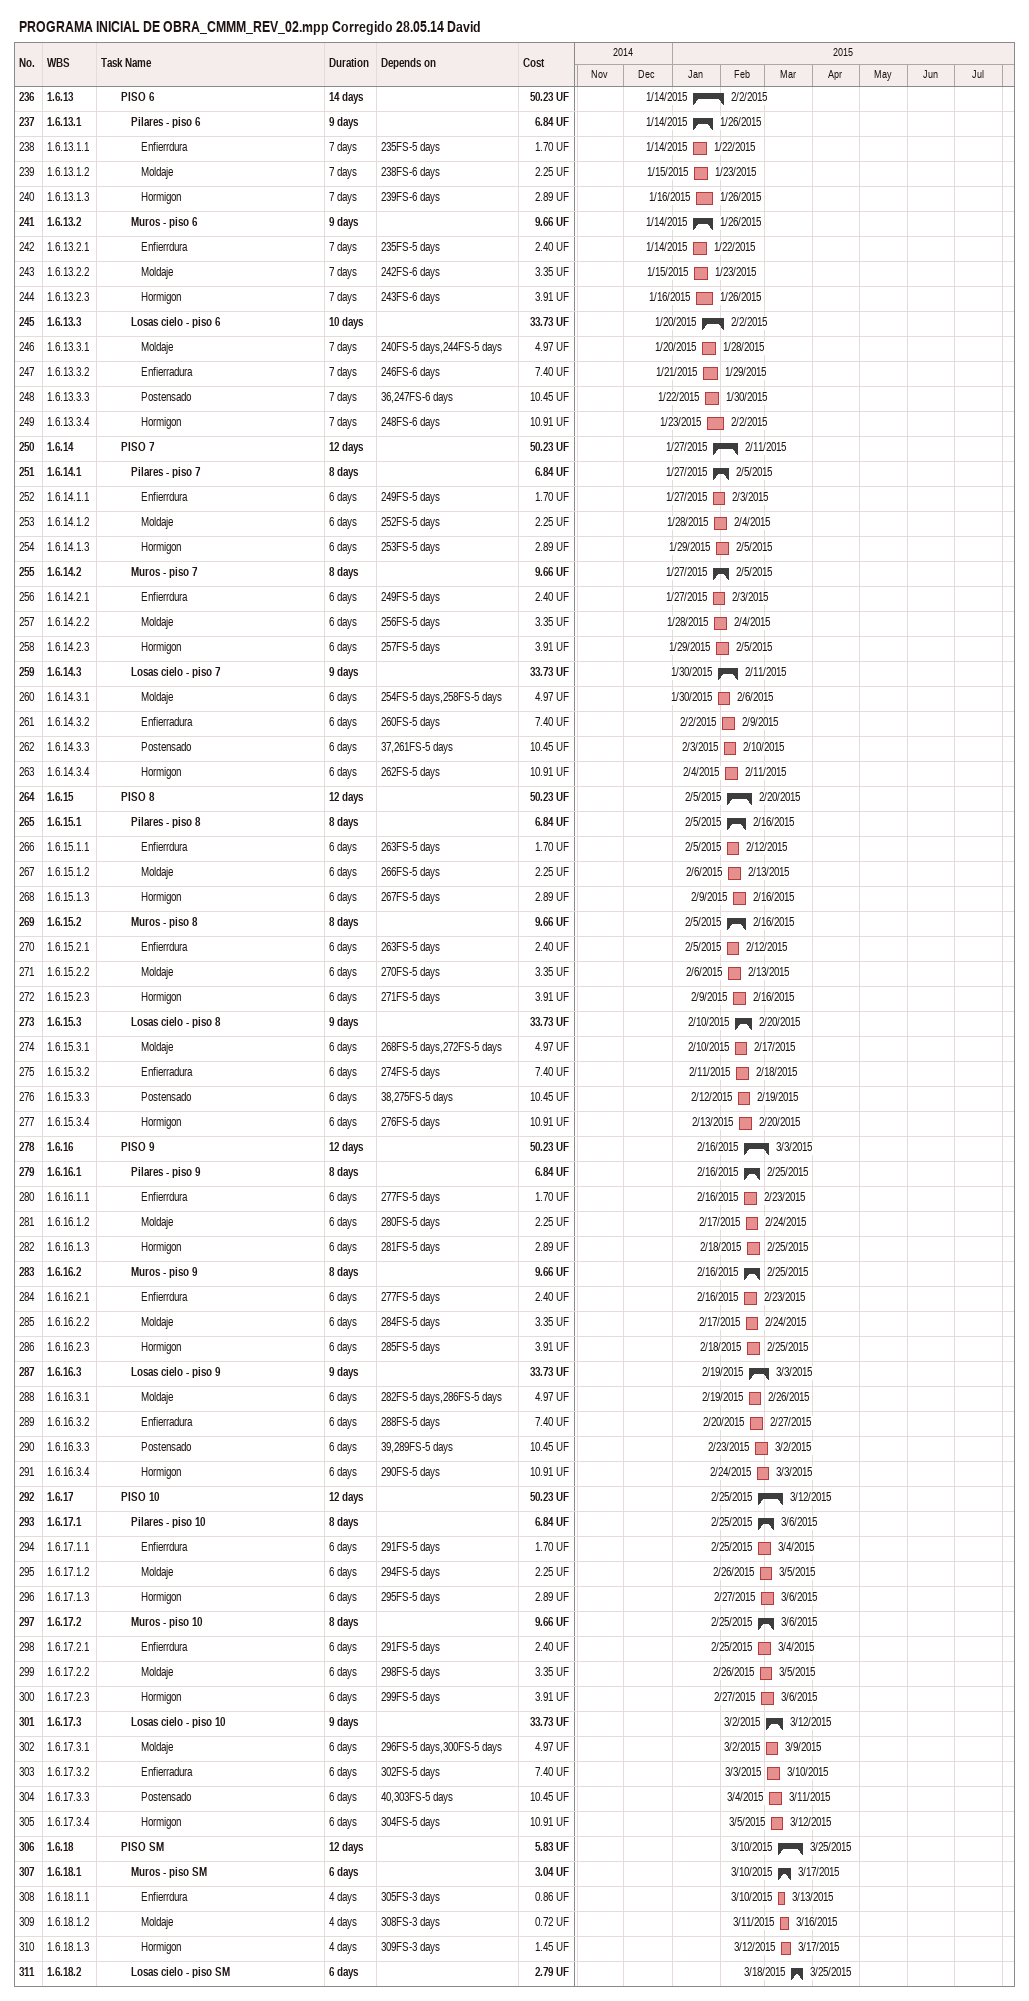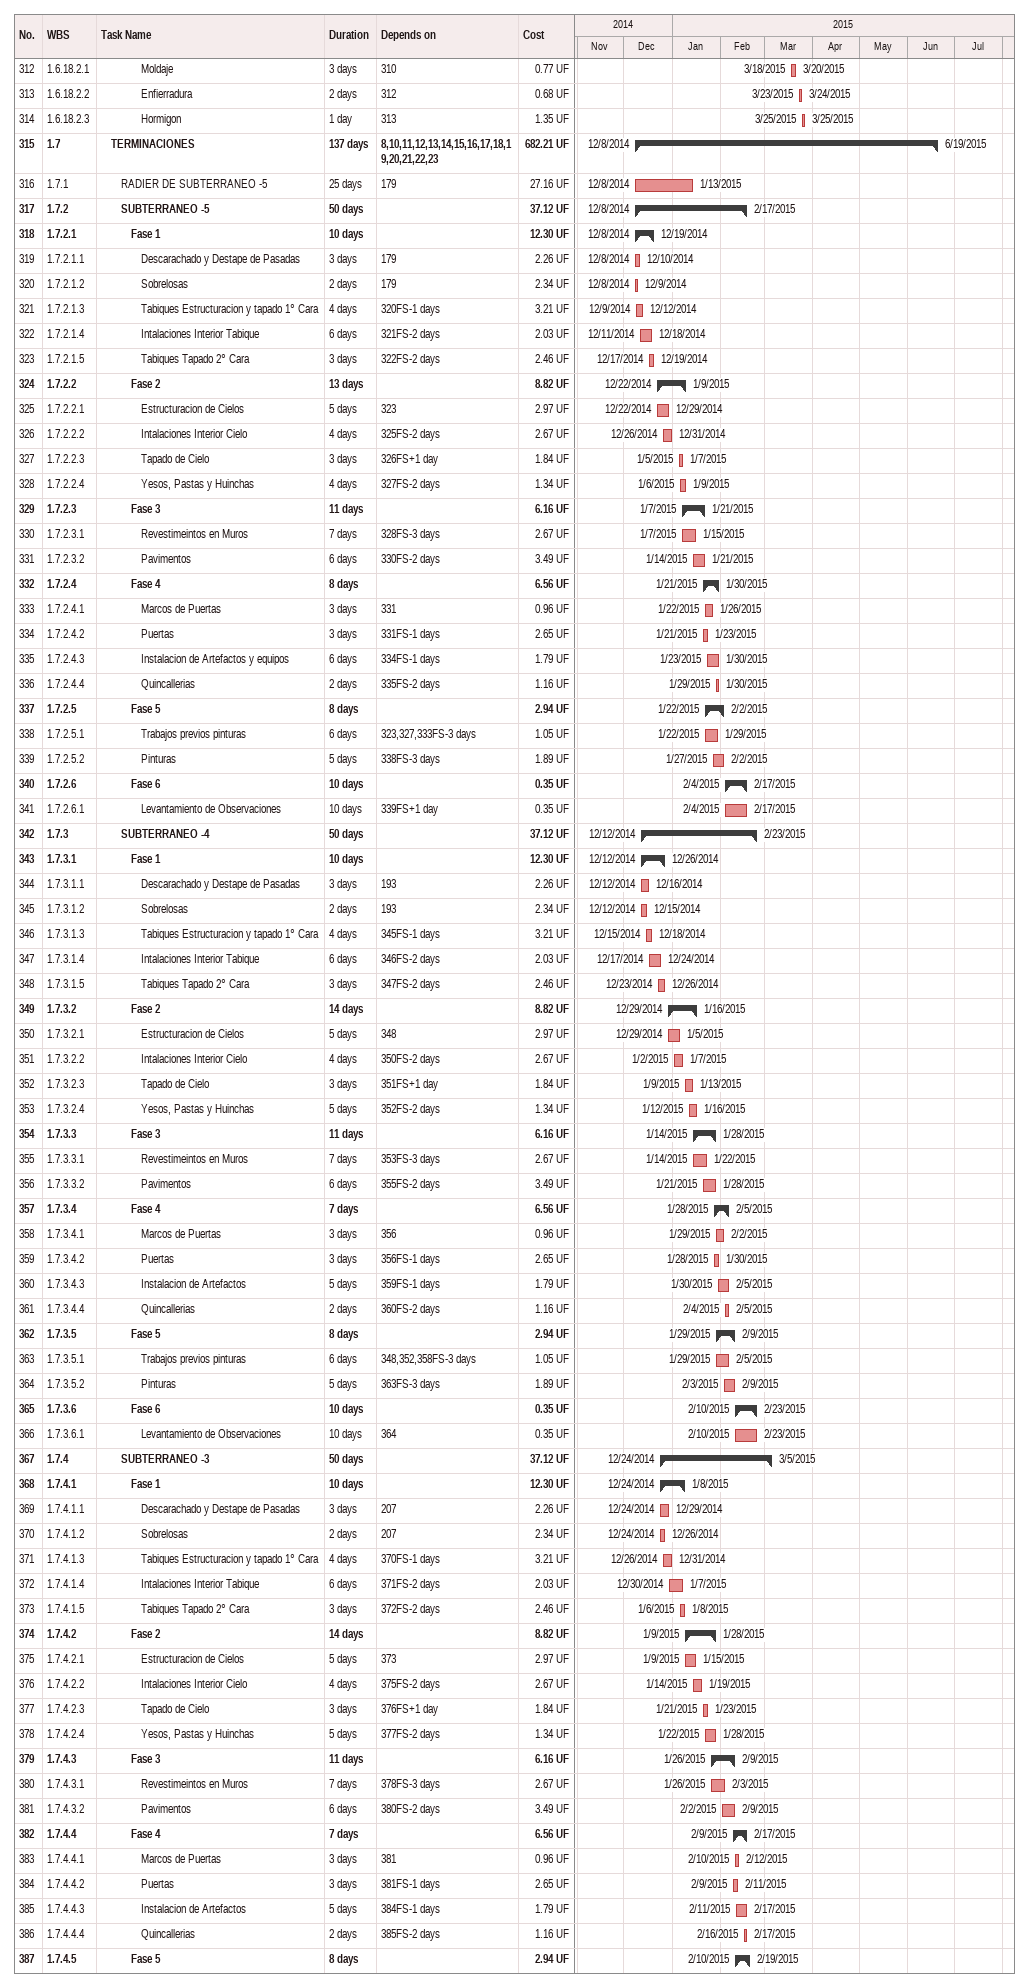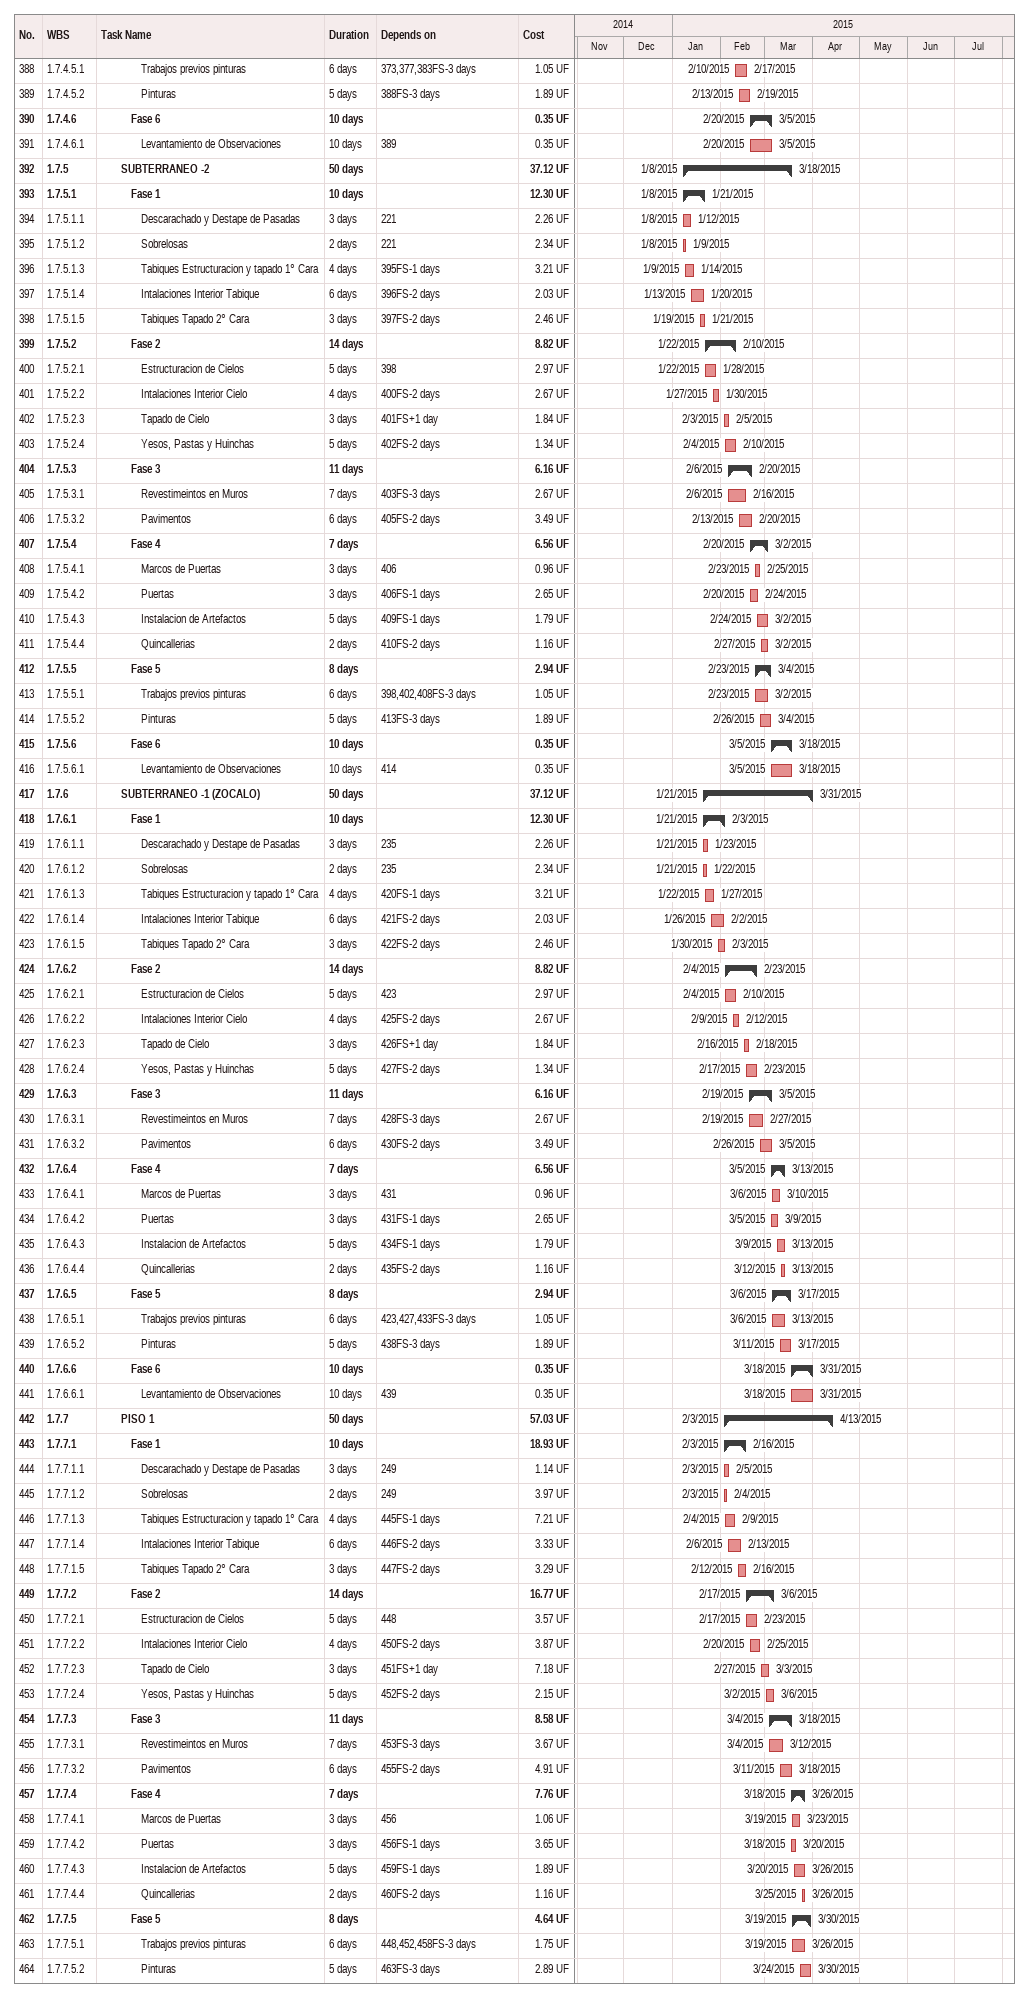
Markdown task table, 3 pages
PROGRAMA INICIAL DE OBRA_CMMM_REV_02.mpp Corregido 28.05.14 David

| ID | WBS | Task | Duration | Start | Finish | Predecessors | Cost (UF) |
|---|---|---|---|---|---|---|---|
| 236 | 1.6.13 | **PISO 6** | 14d | 2015-01-14 | 2015-02-02 |  | 50.23 |
| 237 | 1.6.13.1 | **Pilares - piso 6** | 9d | 2015-01-14 | 2015-01-26 |  | 6.84 |
| 238 | 1.6.13.1.1 | Enfierrdura | 7d | 2015-01-14 | 2015-01-22 | 235FS-5d | 1.70 |
| 239 | 1.6.13.1.2 | Moldaje | 7d | 2015-01-15 | 2015-01-23 | 238FS-6d | 2.25 |
| 240 | 1.6.13.1.3 | Hormigon | 7d | 2015-01-16 | 2015-01-26 | 239FS-6d | 2.89 |
| 241 | 1.6.13.2 | **Muros - piso 6** | 9d | 2015-01-14 | 2015-01-26 |  | 9.66 |
| 242 | 1.6.13.2.1 | Enfierrdura | 7d | 2015-01-14 | 2015-01-22 | 235FS-5d | 2.40 |
| 243 | 1.6.13.2.2 | Moldaje | 7d | 2015-01-15 | 2015-01-23 | 242FS-6d | 3.35 |
| 244 | 1.6.13.2.3 | Hormigon | 7d | 2015-01-16 | 2015-01-26 | 243FS-6d | 3.91 |
| 245 | 1.6.13.3 | **Losas cielo - piso 6** | 10d | 2015-01-20 | 2015-02-02 |  | 33.73 |
| 246 | 1.6.13.3.1 | Moldaje | 7d | 2015-01-20 | 2015-01-28 | 240FS-5d, 244FS-5d | 4.97 |
| 247 | 1.6.13.3.2 | Enfierradura | 7d | 2015-01-21 | 2015-01-29 | 246FS-6d | 7.40 |
| 248 | 1.6.13.3.3 | Postensado | 7d | 2015-01-22 | 2015-01-30 | 36, 247FS-6d | 10.45 |
| 249 | 1.6.13.3.4 | Hormigon | 7d | 2015-01-23 | 2015-02-02 | 248FS-6d | 10.91 |
| 250 | 1.6.14 | **PISO 7** | 12d | 2015-01-27 | 2015-02-11 |  | 50.23 |
| 251 | 1.6.14.1 | **Pilares - piso 7** | 8d | 2015-01-27 | 2015-02-05 |  | 6.84 |
| 252 | 1.6.14.1.1 | Enfierrdura | 6d | 2015-01-27 | 2015-02-03 | 249FS-5d | 1.70 |
| 253 | 1.6.14.1.2 | Moldaje | 6d | 2015-01-28 | 2015-02-04 | 252FS-5d | 2.25 |
| 254 | 1.6.14.1.3 | Hormigon | 6d | 2015-01-29 | 2015-02-05 | 253FS-5d | 2.89 |
| 255 | 1.6.14.2 | **Muros - piso 7** | 8d | 2015-01-27 | 2015-02-05 |  | 9.66 |
| 256 | 1.6.14.2.1 | Enfierrdura | 6d | 2015-01-27 | 2015-02-03 | 249FS-5d | 2.40 |
| 257 | 1.6.14.2.2 | Moldaje | 6d | 2015-01-28 | 2015-02-04 | 256FS-5d | 3.35 |
| 258 | 1.6.14.2.3 | Hormigon | 6d | 2015-01-29 | 2015-02-05 | 257FS-5d | 3.91 |
| 259 | 1.6.14.3 | **Losas cielo - piso 7** | 9d | 2015-01-30 | 2015-02-11 |  | 33.73 |
| 260 | 1.6.14.3.1 | Moldaje | 6d | 2015-01-30 | 2015-02-06 | 254FS-5d, 258FS-5d | 4.97 |
| 261 | 1.6.14.3.2 | Enfierradura | 6d | 2015-02-02 | 2015-02-09 | 260FS-5d | 7.40 |
| 262 | 1.6.14.3.3 | Postensado | 6d | 2015-02-03 | 2015-02-10 | 37, 261FS-5d | 10.45 |
| 263 | 1.6.14.3.4 | Hormigon | 6d | 2015-02-04 | 2015-02-11 | 262FS-5d | 10.91 |
| 264 | 1.6.15 | **PISO 8** | 12d | 2015-02-05 | 2015-02-20 |  | 50.23 |
| 265 | 1.6.15.1 | **Pilares - piso 8** | 8d | 2015-02-05 | 2015-02-16 |  | 6.84 |
| 266 | 1.6.15.1.1 | Enfierrdura | 6d | 2015-02-05 | 2015-02-12 | 263FS-5d | 1.70 |
| 267 | 1.6.15.1.2 | Moldaje | 6d | 2015-02-06 | 2015-02-13 | 266FS-5d | 2.25 |
| 268 | 1.6.15.1.3 | Hormigon | 6d | 2015-02-09 | 2015-02-16 | 267FS-5d | 2.89 |
| 269 | 1.6.15.2 | **Muros - piso 8** | 8d | 2015-02-05 | 2015-02-16 |  | 9.66 |
| 270 | 1.6.15.2.1 | Enfierrdura | 6d | 2015-02-05 | 2015-02-12 | 263FS-5d | 2.40 |
| 271 | 1.6.15.2.2 | Moldaje | 6d | 2015-02-06 | 2015-02-13 | 270FS-5d | 3.35 |
| 272 | 1.6.15.2.3 | Hormigon | 6d | 2015-02-09 | 2015-02-16 | 271FS-5d | 3.91 |
| 273 | 1.6.15.3 | **Losas cielo - piso 8** | 9d | 2015-02-10 | 2015-02-20 |  | 33.73 |
| 274 | 1.6.15.3.1 | Moldaje | 6d | 2015-02-10 | 2015-02-17 | 268FS-5d, 272FS-5d | 4.97 |
| 275 | 1.6.15.3.2 | Enfierradura | 6d | 2015-02-11 | 2015-02-18 | 274FS-5d | 7.40 |
| 276 | 1.6.15.3.3 | Postensado | 6d | 2015-02-12 | 2015-02-19 | 38, 275FS-5d | 10.45 |
| 277 | 1.6.15.3.4 | Hormigon | 6d | 2015-02-13 | 2015-02-20 | 276FS-5d | 10.91 |
| 278 | 1.6.16 | **PISO 9** | 12d | 2015-02-16 | 2015-03-03 |  | 50.23 |
| 279 | 1.6.16.1 | **Pilares - piso 9** | 8d | 2015-02-16 | 2015-02-25 |  | 6.84 |
| 280 | 1.6.16.1.1 | Enfierrdura | 6d | 2015-02-16 | 2015-02-23 | 277FS-5d | 1.70 |
| 281 | 1.6.16.1.2 | Moldaje | 6d | 2015-02-17 | 2015-02-24 | 280FS-5d | 2.25 |
| 282 | 1.6.16.1.3 | Hormigon | 6d | 2015-02-18 | 2015-02-25 | 281FS-5d | 2.89 |
| 283 | 1.6.16.2 | **Muros - piso 9** | 8d | 2015-02-16 | 2015-02-25 |  | 9.66 |
| 284 | 1.6.16.2.1 | Enfierrdura | 6d | 2015-02-16 | 2015-02-23 | 277FS-5d | 2.40 |
| 285 | 1.6.16.2.2 | Moldaje | 6d | 2015-02-17 | 2015-02-24 | 284FS-5d | 3.35 |
| 286 | 1.6.16.2.3 | Hormigon | 6d | 2015-02-18 | 2015-02-25 | 285FS-5d | 3.91 |
| 287 | 1.6.16.3 | **Losas cielo - piso 9** | 9d | 2015-02-19 | 2015-03-03 |  | 33.73 |
| 288 | 1.6.16.3.1 | Moldaje | 6d | 2015-02-19 | 2015-02-26 | 282FS-5d, 286FS-5d | 4.97 |
| 289 | 1.6.16.3.2 | Enfierradura | 6d | 2015-02-20 | 2015-02-27 | 288FS-5d | 7.40 |
| 290 | 1.6.16.3.3 | Postensado | 6d | 2015-02-23 | 2015-03-02 | 39, 289FS-5d | 10.45 |
| 291 | 1.6.16.3.4 | Hormigon | 6d | 2015-02-24 | 2015-03-03 | 290FS-5d | 10.91 |
| 292 | 1.6.17 | **PISO 10** | 12d | 2015-02-25 | 2015-03-12 |  | 50.23 |
| 293 | 1.6.17.1 | **Pilares - piso 10** | 8d | 2015-02-25 | 2015-03-06 |  | 6.84 |
| 294 | 1.6.17.1.1 | Enfierrdura | 6d | 2015-02-25 | 2015-03-04 | 291FS-5d | 1.70 |
| 295 | 1.6.17.1.2 | Moldaje | 6d | 2015-02-26 | 2015-03-05 | 294FS-5d | 2.25 |
| 296 | 1.6.17.1.3 | Hormigon | 6d | 2015-02-27 | 2015-03-06 | 295FS-5d | 2.89 |
| 297 | 1.6.17.2 | **Muros - piso 10** | 8d | 2015-02-25 | 2015-03-06 |  | 9.66 |
| 298 | 1.6.17.2.1 | Enfierrdura | 6d | 2015-02-25 | 2015-03-04 | 291FS-5d | 2.40 |
| 299 | 1.6.17.2.2 | Moldaje | 6d | 2015-02-26 | 2015-03-05 | 298FS-5d | 3.35 |
| 300 | 1.6.17.2.3 | Hormigon | 6d | 2015-02-27 | 2015-03-06 | 299FS-5d | 3.91 |
| 301 | 1.6.17.3 | **Losas cielo - piso 10** | 9d | 2015-03-02 | 2015-03-12 |  | 33.73 |
| 302 | 1.6.17.3.1 | Moldaje | 6d | 2015-03-02 | 2015-03-09 | 296FS-5d, 300FS-5d | 4.97 |
| 303 | 1.6.17.3.2 | Enfierradura | 6d | 2015-03-03 | 2015-03-10 | 302FS-5d | 7.40 |
| 304 | 1.6.17.3.3 | Postensado | 6d | 2015-03-04 | 2015-03-11 | 40, 303FS-5d | 10.45 |
| 305 | 1.6.17.3.4 | Hormigon | 6d | 2015-03-05 | 2015-03-12 | 304FS-5d | 10.91 |
| 306 | 1.6.18 | **PISO SM** | 12d | 2015-03-10 | 2015-03-25 |  | 5.83 |
| 307 | 1.6.18.1 | **Muros - piso SM** | 6d | 2015-03-10 | 2015-03-17 |  | 3.04 |
| 308 | 1.6.18.1.1 | Enfierrdura | 4d | 2015-03-10 | 2015-03-13 | 305FS-3d | 0.86 |
| 309 | 1.6.18.1.2 | Moldaje | 4d | 2015-03-11 | 2015-03-16 | 308FS-3d | 0.72 |
| 310 | 1.6.18.1.3 | Hormigon | 4d | 2015-03-12 | 2015-03-17 | 309FS-3d | 1.45 |
| 311 | 1.6.18.2 | **Losas cielo - piso SM** | 6d | 2015-03-18 | 2015-03-25 |  | 2.79 |
| 312 | 1.6.18.2.1 | Moldaje | 3d | 2015-03-18 | 2015-03-20 | 310 | 0.77 |
| 313 | 1.6.18.2.2 | Enfierradura | 2d | 2015-03-23 | 2015-03-24 | 312 | 0.68 |
| 314 | 1.6.18.2.3 | Hormigon | 1d | 2015-03-25 | 2015-03-25 | 313 | 1.35 |
| 315 | 1.7 | **TERMINACIONES** | 137d | 2014-12-08 | 2015-06-19 | 8, 10, 11, 12, 13, 14, 15, 16, 17, 18, 19, 20, 21, 22, 23 | 682.21 |
| 316 | 1.7.1 | RADIER DE SUBTERRANEO -5 | 25d | 2014-12-08 | 2015-01-13 | 179 | 27.16 |
| 317 | 1.7.2 | **SUBTERRANEO -5** | 50d | 2014-12-08 | 2015-02-17 |  | 37.12 |
| 318 | 1.7.2.1 | **Fase 1** | 10d | 2014-12-08 | 2014-12-19 |  | 12.30 |
| 319 | 1.7.2.1.1 | Descarachado y Destape de Pasadas | 3d | 2014-12-08 | 2014-12-10 | 179 | 2.26 |
| 320 | 1.7.2.1.2 | Sobrelosas | 2d | 2014-12-08 | 2014-12-09 | 179 | 2.34 |
| 321 | 1.7.2.1.3 | Tabiques Estructuracion y tapado 1° Cara | 4d | 2014-12-09 | 2014-12-12 | 320FS-1d | 3.21 |
| 322 | 1.7.2.1.4 | Intalaciones Interior Tabique | 6d | 2014-12-11 | 2014-12-18 | 321FS-2d | 2.03 |
| 323 | 1.7.2.1.5 | Tabiques Tapado 2° Cara | 3d | 2014-12-17 | 2014-12-19 | 322FS-2d | 2.46 |
| 324 | 1.7.2.2 | **Fase 2** | 13d | 2014-12-22 | 2015-01-09 |  | 8.82 |
| 325 | 1.7.2.2.1 | Estructuracion de Cielos | 5d | 2014-12-22 | 2014-12-29 | 323 | 2.97 |
| 326 | 1.7.2.2.2 | Intalaciones Interior Cielo | 4d | 2014-12-26 | 2014-12-31 | 325FS-2d | 2.67 |
| 327 | 1.7.2.2.3 | Tapado de Cielo | 3d | 2015-01-05 | 2015-01-07 | 326FS+1d | 1.84 |
| 328 | 1.7.2.2.4 | Yesos, Pastas y Huinchas | 4d | 2015-01-06 | 2015-01-09 | 327FS-2d | 1.34 |
| 329 | 1.7.2.3 | **Fase 3** | 11d | 2015-01-07 | 2015-01-21 |  | 6.16 |
| 330 | 1.7.2.3.1 | Revestimeintos en Muros | 7d | 2015-01-07 | 2015-01-15 | 328FS-3d | 2.67 |
| 331 | 1.7.2.3.2 | Pavimentos | 6d | 2015-01-14 | 2015-01-21 | 330FS-2d | 3.49 |
| 332 | 1.7.2.4 | **Fase 4** | 8d | 2015-01-21 | 2015-01-30 |  | 6.56 |
| 333 | 1.7.2.4.1 | Marcos de Puertas | 3d | 2015-01-22 | 2015-01-26 | 331 | 0.96 |
| 334 | 1.7.2.4.2 | Puertas | 3d | 2015-01-21 | 2015-01-23 | 331FS-1d | 2.65 |
| 335 | 1.7.2.4.3 | Instalacion de Artefactos y equipos | 6d | 2015-01-23 | 2015-01-30 | 334FS-1d | 1.79 |
| 336 | 1.7.2.4.4 | Quincallerias | 2d | 2015-01-29 | 2015-01-30 | 335FS-2d | 1.16 |
| 337 | 1.7.2.5 | **Fase 5** | 8d | 2015-01-22 | 2015-02-02 |  | 2.94 |
| 338 | 1.7.2.5.1 | Trabajos previos pinturas | 6d | 2015-01-22 | 2015-01-29 | 323, 327, 333FS-3d | 1.05 |
| 339 | 1.7.2.5.2 | Pinturas | 5d | 2015-01-27 | 2015-02-02 | 338FS-3d | 1.89 |
| 340 | 1.7.2.6 | **Fase 6** | 10d | 2015-02-04 | 2015-02-17 |  | 0.35 |
| 341 | 1.7.2.6.1 | Levantamiento de Observaciones | 10d | 2015-02-04 | 2015-02-17 | 339FS+1d | 0.35 |
| 342 | 1.7.3 | **SUBTERRANEO -4** | 50d | 2014-12-12 | 2015-02-23 |  | 37.12 |
| 343 | 1.7.3.1 | **Fase 1** | 10d | 2014-12-12 | 2014-12-26 |  | 12.30 |
| 344 | 1.7.3.1.1 | Descarachado y Destape de Pasadas | 3d | 2014-12-12 | 2014-12-16 | 193 | 2.26 |
| 345 | 1.7.3.1.2 | Sobrelosas | 2d | 2014-12-12 | 2014-12-15 | 193 | 2.34 |
| 346 | 1.7.3.1.3 | Tabiques Estructuracion y tapado 1° Cara | 4d | 2014-12-15 | 2014-12-18 | 345FS-1d | 3.21 |
| 347 | 1.7.3.1.4 | Intalaciones Interior Tabique | 6d | 2014-12-17 | 2014-12-24 | 346FS-2d | 2.03 |
| 348 | 1.7.3.1.5 | Tabiques Tapado 2° Cara | 3d | 2014-12-23 | 2014-12-26 | 347FS-2d | 2.46 |
| 349 | 1.7.3.2 | **Fase 2** | 14d | 2014-12-29 | 2015-01-16 |  | 8.82 |
| 350 | 1.7.3.2.1 | Estructuracion de Cielos | 5d | 2014-12-29 | 2015-01-05 | 348 | 2.97 |
| 351 | 1.7.3.2.2 | Intalaciones Interior Cielo | 4d | 2015-01-02 | 2015-01-07 | 350FS-2d | 2.67 |
| 352 | 1.7.3.2.3 | Tapado de Cielo | 3d | 2015-01-09 | 2015-01-13 | 351FS+1d | 1.84 |
| 353 | 1.7.3.2.4 | Yesos, Pastas y Huinchas | 5d | 2015-01-12 | 2015-01-16 | 352FS-2d | 1.34 |
| 354 | 1.7.3.3 | **Fase 3** | 11d | 2015-01-14 | 2015-01-28 |  | 6.16 |
| 355 | 1.7.3.3.1 | Revestimeintos en Muros | 7d | 2015-01-14 | 2015-01-22 | 353FS-3d | 2.67 |
| 356 | 1.7.3.3.2 | Pavimentos | 6d | 2015-01-21 | 2015-01-28 | 355FS-2d | 3.49 |
| 357 | 1.7.3.4 | **Fase 4** | 7d | 2015-01-28 | 2015-02-05 |  | 6.56 |
| 358 | 1.7.3.4.1 | Marcos de Puertas | 3d | 2015-01-29 | 2015-02-02 | 356 | 0.96 |
| 359 | 1.7.3.4.2 | Puertas | 3d | 2015-01-28 | 2015-01-30 | 356FS-1d | 2.65 |
| 360 | 1.7.3.4.3 | Instalacion de Artefactos | 5d | 2015-01-30 | 2015-02-05 | 359FS-1d | 1.79 |
| 361 | 1.7.3.4.4 | Quincallerias | 2d | 2015-02-04 | 2015-02-05 | 360FS-2d | 1.16 |
| 362 | 1.7.3.5 | **Fase 5** | 8d | 2015-01-29 | 2015-02-09 |  | 2.94 |
| 363 | 1.7.3.5.1 | Trabajos previos pinturas | 6d | 2015-01-29 | 2015-02-05 | 348, 352, 358FS-3d | 1.05 |
| 364 | 1.7.3.5.2 | Pinturas | 5d | 2015-02-03 | 2015-02-09 | 363FS-3d | 1.89 |
| 365 | 1.7.3.6 | **Fase 6** | 10d | 2015-02-10 | 2015-02-23 |  | 0.35 |
| 366 | 1.7.3.6.1 | Levantamiento de Observaciones | 10d | 2015-02-10 | 2015-02-23 | 364 | 0.35 |
| 367 | 1.7.4 | **SUBTERRANEO -3** | 50d | 2014-12-24 | 2015-03-05 |  | 37.12 |
| 368 | 1.7.4.1 | **Fase 1** | 10d | 2014-12-24 | 2015-01-08 |  | 12.30 |
| 369 | 1.7.4.1.1 | Descarachado y Destape de Pasadas | 3d | 2014-12-24 | 2014-12-29 | 207 | 2.26 |
| 370 | 1.7.4.1.2 | Sobrelosas | 2d | 2014-12-24 | 2014-12-26 | 207 | 2.34 |
| 371 | 1.7.4.1.3 | Tabiques Estructuracion y tapado 1° Cara | 4d | 2014-12-26 | 2014-12-31 | 370FS-1d | 3.21 |
| 372 | 1.7.4.1.4 | Intalaciones Interior Tabique | 6d | 2014-12-30 | 2015-01-07 | 371FS-2d | 2.03 |
| 373 | 1.7.4.1.5 | Tabiques Tapado 2° Cara | 3d | 2015-01-06 | 2015-01-08 | 372FS-2d | 2.46 |
| 374 | 1.7.4.2 | **Fase 2** | 14d | 2015-01-09 | 2015-01-28 |  | 8.82 |
| 375 | 1.7.4.2.1 | Estructuracion de Cielos | 5d | 2015-01-09 | 2015-01-15 | 373 | 2.97 |
| 376 | 1.7.4.2.2 | Intalaciones Interior Cielo | 4d | 2015-01-14 | 2015-01-19 | 375FS-2d | 2.67 |
| 377 | 1.7.4.2.3 | Tapado de Cielo | 3d | 2015-01-21 | 2015-01-23 | 376FS+1d | 1.84 |
| 378 | 1.7.4.2.4 | Yesos, Pastas y Huinchas | 5d | 2015-01-22 | 2015-01-28 | 377FS-2d | 1.34 |
| 379 | 1.7.4.3 | **Fase 3** | 11d | 2015-01-26 | 2015-02-09 |  | 6.16 |
| 380 | 1.7.4.3.1 | Revestimeintos en Muros | 7d | 2015-01-26 | 2015-02-03 | 378FS-3d | 2.67 |
| 381 | 1.7.4.3.2 | Pavimentos | 6d | 2015-02-02 | 2015-02-09 | 380FS-2d | 3.49 |
| 382 | 1.7.4.4 | **Fase 4** | 7d | 2015-02-09 | 2015-02-17 |  | 6.56 |
| 383 | 1.7.4.4.1 | Marcos de Puertas | 3d | 2015-02-10 | 2015-02-12 | 381 | 0.96 |
| 384 | 1.7.4.4.2 | Puertas | 3d | 2015-02-09 | 2015-02-11 | 381FS-1d | 2.65 |
| 385 | 1.7.4.4.3 | Instalacion de Artefactos | 5d | 2015-02-11 | 2015-02-17 | 384FS-1d | 1.79 |
| 386 | 1.7.4.4.4 | Quincallerias | 2d | 2015-02-16 | 2015-02-17 | 385FS-2d | 1.16 |
| 387 | 1.7.4.5 | **Fase 5** | 8d | 2015-02-10 | 2015-02-19 |  | 2.94 |
| 388 | 1.7.4.5.1 | Trabajos previos pinturas | 6d | 2015-02-10 | 2015-02-17 | 373, 377, 383FS-3d | 1.05 |
| 389 | 1.7.4.5.2 | Pinturas | 5d | 2015-02-13 | 2015-02-19 | 388FS-3d | 1.89 |
| 390 | 1.7.4.6 | **Fase 6** | 10d | 2015-02-20 | 2015-03-05 |  | 0.35 |
| 391 | 1.7.4.6.1 | Levantamiento de Observaciones | 10d | 2015-02-20 | 2015-03-05 | 389 | 0.35 |
| 392 | 1.7.5 | **SUBTERRANEO -2** | 50d | 2015-01-08 | 2015-03-18 |  | 37.12 |
| 393 | 1.7.5.1 | **Fase 1** | 10d | 2015-01-08 | 2015-01-21 |  | 12.30 |
| 394 | 1.7.5.1.1 | Descarachado y Destape de Pasadas | 3d | 2015-01-08 | 2015-01-12 | 221 | 2.26 |
| 395 | 1.7.5.1.2 | Sobrelosas | 2d | 2015-01-08 | 2015-01-09 | 221 | 2.34 |
| 396 | 1.7.5.1.3 | Tabiques Estructuracion y tapado 1° Cara | 4d | 2015-01-09 | 2015-01-14 | 395FS-1d | 3.21 |
| 397 | 1.7.5.1.4 | Intalaciones Interior Tabique | 6d | 2015-01-13 | 2015-01-20 | 396FS-2d | 2.03 |
| 398 | 1.7.5.1.5 | Tabiques Tapado 2° Cara | 3d | 2015-01-19 | 2015-01-21 | 397FS-2d | 2.46 |
| 399 | 1.7.5.2 | **Fase 2** | 14d | 2015-01-22 | 2015-02-10 |  | 8.82 |
| 400 | 1.7.5.2.1 | Estructuracion de Cielos | 5d | 2015-01-22 | 2015-01-28 | 398 | 2.97 |
| 401 | 1.7.5.2.2 | Intalaciones Interior Cielo | 4d | 2015-01-27 | 2015-01-30 | 400FS-2d | 2.67 |
| 402 | 1.7.5.2.3 | Tapado de Cielo | 3d | 2015-02-03 | 2015-02-05 | 401FS+1d | 1.84 |
| 403 | 1.7.5.2.4 | Yesos, Pastas y Huinchas | 5d | 2015-02-04 | 2015-02-10 | 402FS-2d | 1.34 |
| 404 | 1.7.5.3 | **Fase 3** | 11d | 2015-02-06 | 2015-02-20 |  | 6.16 |
| 405 | 1.7.5.3.1 | Revestimeintos en Muros | 7d | 2015-02-06 | 2015-02-16 | 403FS-3d | 2.67 |
| 406 | 1.7.5.3.2 | Pavimentos | 6d | 2015-02-13 | 2015-02-20 | 405FS-2d | 3.49 |
| 407 | 1.7.5.4 | **Fase 4** | 7d | 2015-02-20 | 2015-03-02 |  | 6.56 |
| 408 | 1.7.5.4.1 | Marcos de Puertas | 3d | 2015-02-23 | 2015-02-25 | 406 | 0.96 |
| 409 | 1.7.5.4.2 | Puertas | 3d | 2015-02-20 | 2015-02-24 | 406FS-1d | 2.65 |
| 410 | 1.7.5.4.3 | Instalacion de Artefactos | 5d | 2015-02-24 | 2015-03-02 | 409FS-1d | 1.79 |
| 411 | 1.7.5.4.4 | Quincallerias | 2d | 2015-02-27 | 2015-03-02 | 410FS-2d | 1.16 |
| 412 | 1.7.5.5 | **Fase 5** | 8d | 2015-02-23 | 2015-03-04 |  | 2.94 |
| 413 | 1.7.5.5.1 | Trabajos previos pinturas | 6d | 2015-02-23 | 2015-03-02 | 398, 402, 408FS-3d | 1.05 |
| 414 | 1.7.5.5.2 | Pinturas | 5d | 2015-02-26 | 2015-03-04 | 413FS-3d | 1.89 |
| 415 | 1.7.5.6 | **Fase 6** | 10d | 2015-03-05 | 2015-03-18 |  | 0.35 |
| 416 | 1.7.5.6.1 | Levantamiento de Observaciones | 10d | 2015-03-05 | 2015-03-18 | 414 | 0.35 |
| 417 | 1.7.6 | **SUBTERRANEO -1 (ZOCALO)** | 50d | 2015-01-21 | 2015-03-31 |  | 37.12 |
| 418 | 1.7.6.1 | **Fase 1** | 10d | 2015-01-21 | 2015-02-03 |  | 12.30 |
| 419 | 1.7.6.1.1 | Descarachado y Destape de Pasadas | 3d | 2015-01-21 | 2015-01-23 | 235 | 2.26 |
| 420 | 1.7.6.1.2 | Sobrelosas | 2d | 2015-01-21 | 2015-01-22 | 235 | 2.34 |
| 421 | 1.7.6.1.3 | Tabiques Estructuracion y tapado 1° Cara | 4d | 2015-01-22 | 2015-01-27 | 420FS-1d | 3.21 |
| 422 | 1.7.6.1.4 | Intalaciones Interior Tabique | 6d | 2015-01-26 | 2015-02-02 | 421FS-2d | 2.03 |
| 423 | 1.7.6.1.5 | Tabiques Tapado 2° Cara | 3d | 2015-01-30 | 2015-02-03 | 422FS-2d | 2.46 |
| 424 | 1.7.6.2 | **Fase 2** | 14d | 2015-02-04 | 2015-02-23 |  | 8.82 |
| 425 | 1.7.6.2.1 | Estructuracion de Cielos | 5d | 2015-02-04 | 2015-02-10 | 423 | 2.97 |
| 426 | 1.7.6.2.2 | Intalaciones Interior Cielo | 4d | 2015-02-09 | 2015-02-12 | 425FS-2d | 2.67 |
| 427 | 1.7.6.2.3 | Tapado de Cielo | 3d | 2015-02-16 | 2015-02-18 | 426FS+1d | 1.84 |
| 428 | 1.7.6.2.4 | Yesos, Pastas y Huinchas | 5d | 2015-02-17 | 2015-02-23 | 427FS-2d | 1.34 |
| 429 | 1.7.6.3 | **Fase 3** | 11d | 2015-02-19 | 2015-03-05 |  | 6.16 |
| 430 | 1.7.6.3.1 | Revestimeintos en Muros | 7d | 2015-02-19 | 2015-02-27 | 428FS-3d | 2.67 |
| 431 | 1.7.6.3.2 | Pavimentos | 6d | 2015-02-26 | 2015-03-05 | 430FS-2d | 3.49 |
| 432 | 1.7.6.4 | **Fase 4** | 7d | 2015-03-05 | 2015-03-13 |  | 6.56 |
| 433 | 1.7.6.4.1 | Marcos de Puertas | 3d | 2015-03-06 | 2015-03-10 | 431 | 0.96 |
| 434 | 1.7.6.4.2 | Puertas | 3d | 2015-03-05 | 2015-03-09 | 431FS-1d | 2.65 |
| 435 | 1.7.6.4.3 | Instalacion de Artefactos | 5d | 2015-03-09 | 2015-03-13 | 434FS-1d | 1.79 |
| 436 | 1.7.6.4.4 | Quincallerias | 2d | 2015-03-12 | 2015-03-13 | 435FS-2d | 1.16 |
| 437 | 1.7.6.5 | **Fase 5** | 8d | 2015-03-06 | 2015-03-17 |  | 2.94 |
| 438 | 1.7.6.5.1 | Trabajos previos pinturas | 6d | 2015-03-06 | 2015-03-13 | 423, 427, 433FS-3d | 1.05 |
| 439 | 1.7.6.5.2 | Pinturas | 5d | 2015-03-11 | 2015-03-17 | 438FS-3d | 1.89 |
| 440 | 1.7.6.6 | **Fase 6** | 10d | 2015-03-18 | 2015-03-31 |  | 0.35 |
| 441 | 1.7.6.6.1 | Levantamiento de Observaciones | 10d | 2015-03-18 | 2015-03-31 | 439 | 0.35 |
| 442 | 1.7.7 | **PISO 1** | 50d | 2015-02-03 | 2015-04-13 |  | 57.03 |
| 443 | 1.7.7.1 | **Fase 1** | 10d | 2015-02-03 | 2015-02-16 |  | 18.93 |
| 444 | 1.7.7.1.1 | Descarachado y Destape de Pasadas | 3d | 2015-02-03 | 2015-02-05 | 249 | 1.14 |
| 445 | 1.7.7.1.2 | Sobrelosas | 2d | 2015-02-03 | 2015-02-04 | 249 | 3.97 |
| 446 | 1.7.7.1.3 | Tabiques Estructuracion y tapado 1° Cara | 4d | 2015-02-04 | 2015-02-09 | 445FS-1d | 7.21 |
| 447 | 1.7.7.1.4 | Intalaciones Interior Tabique | 6d | 2015-02-06 | 2015-02-13 | 446FS-2d | 3.33 |
| 448 | 1.7.7.1.5 | Tabiques Tapado 2° Cara | 3d | 2015-02-12 | 2015-02-16 | 447FS-2d | 3.29 |
| 449 | 1.7.7.2 | **Fase 2** | 14d | 2015-02-17 | 2015-03-06 |  | 16.77 |
| 450 | 1.7.7.2.1 | Estructuracion de Cielos | 5d | 2015-02-17 | 2015-02-23 | 448 | 3.57 |
| 451 | 1.7.7.2.2 | Intalaciones Interior Cielo | 4d | 2015-02-20 | 2015-02-25 | 450FS-2d | 3.87 |
| 452 | 1.7.7.2.3 | Tapado de Cielo | 3d | 2015-02-27 | 2015-03-03 | 451FS+1d | 7.18 |
| 453 | 1.7.7.2.4 | Yesos, Pastas y Huinchas | 5d | 2015-03-02 | 2015-03-06 | 452FS-2d | 2.15 |
| 454 | 1.7.7.3 | **Fase 3** | 11d | 2015-03-04 | 2015-03-18 |  | 8.58 |
| 455 | 1.7.7.3.1 | Revestimeintos en Muros | 7d | 2015-03-04 | 2015-03-12 | 453FS-3d | 3.67 |
| 456 | 1.7.7.3.2 | Pavimentos | 6d | 2015-03-11 | 2015-03-18 | 455FS-2d | 4.91 |
| 457 | 1.7.7.4 | **Fase 4** | 7d | 2015-03-18 | 2015-03-26 |  | 7.76 |
| 458 | 1.7.7.4.1 | Marcos de Puertas | 3d | 2015-03-19 | 2015-03-23 | 456 | 1.06 |
| 459 | 1.7.7.4.2 | Puertas | 3d | 2015-03-18 | 2015-03-20 | 456FS-1d | 3.65 |
| 460 | 1.7.7.4.3 | Instalacion de Artefactos | 5d | 2015-03-20 | 2015-03-26 | 459FS-1d | 1.89 |
| 461 | 1.7.7.4.4 | Quincallerias | 2d | 2015-03-25 | 2015-03-26 | 460FS-2d | 1.16 |
| 462 | 1.7.7.5 | **Fase 5** | 8d | 2015-03-19 | 2015-03-30 |  | 4.64 |
| 463 | 1.7.7.5.1 | Trabajos previos pinturas | 6d | 2015-03-19 | 2015-03-26 | 448, 452, 458FS-3d | 1.75 |
| 464 | 1.7.7.5.2 | Pinturas | 5d | 2015-03-24 | 2015-03-30 | 463FS-3d | 2.89 |
